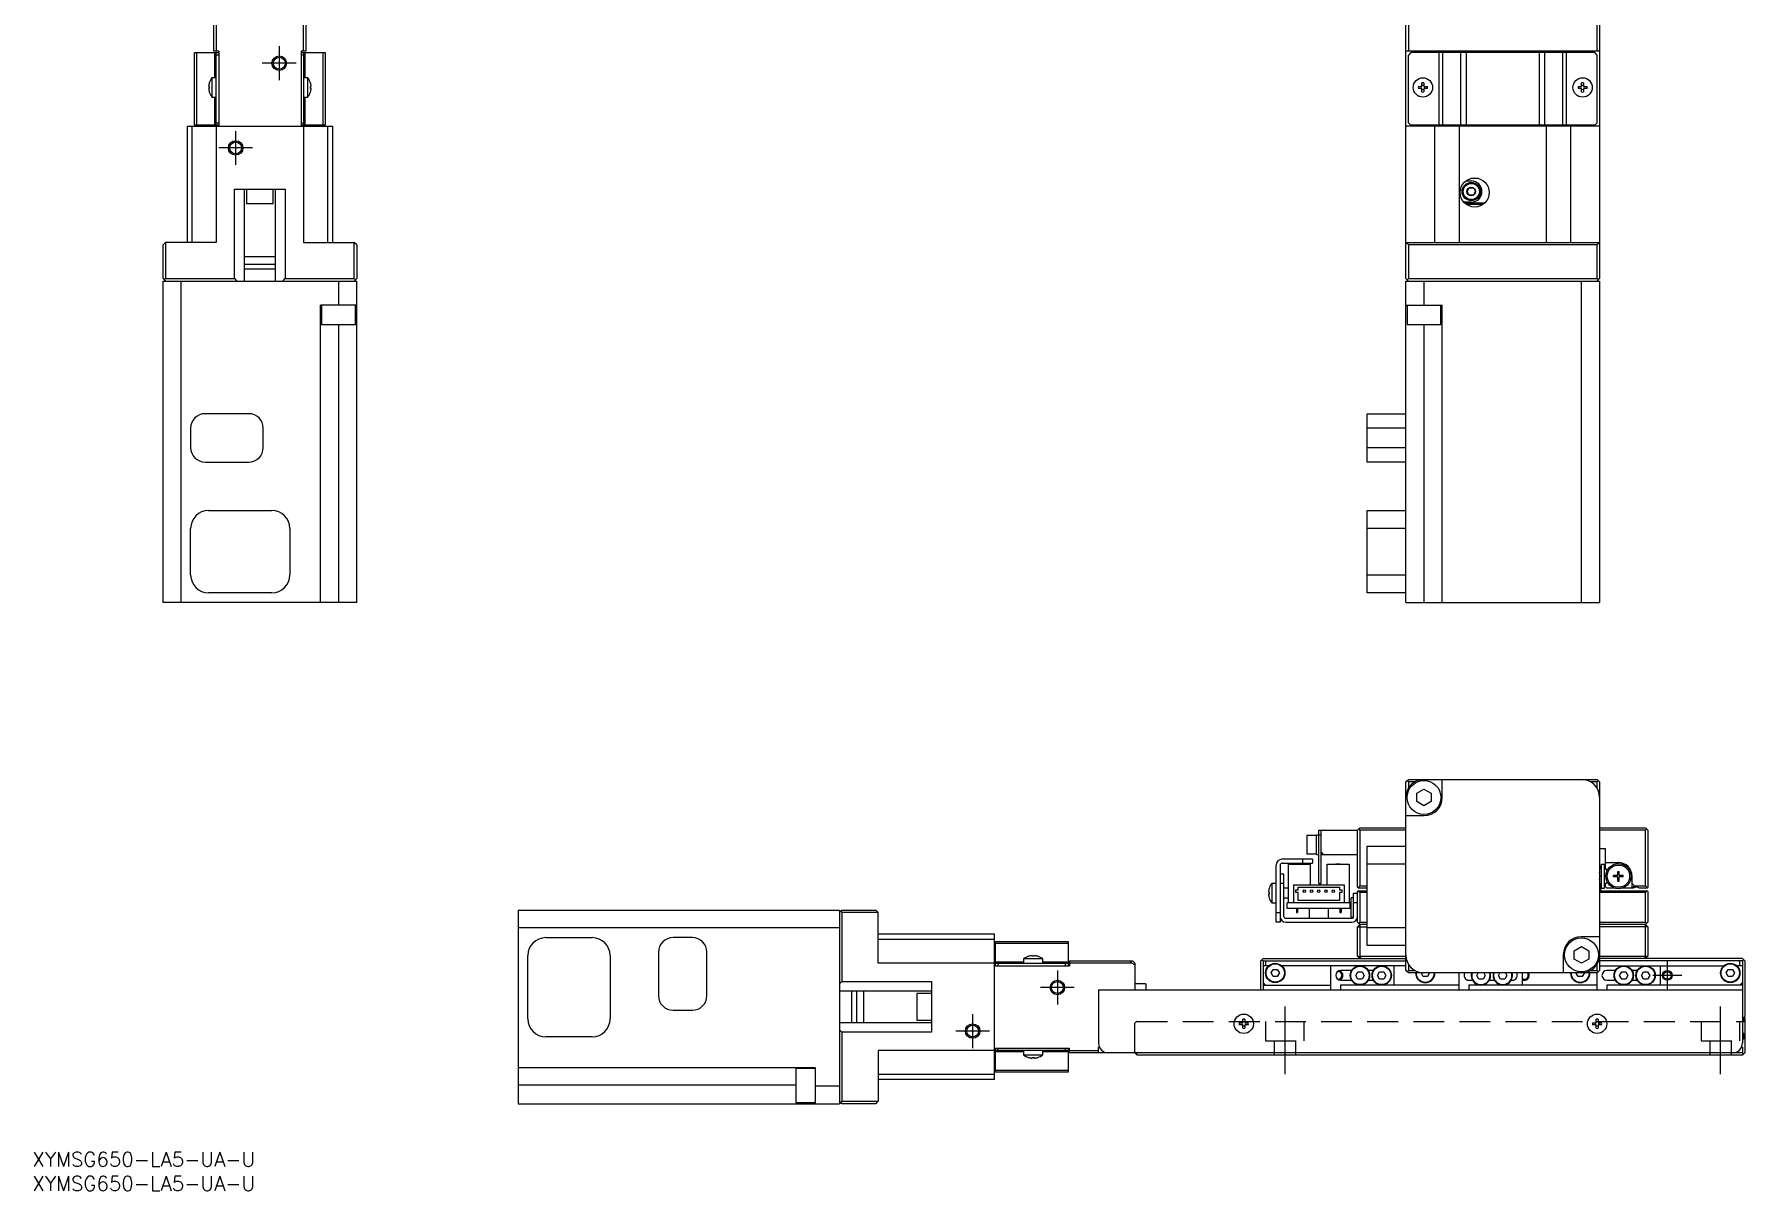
# Model space of a CAD drawing. Extents: x 0 to 751, y -8 to 465.
# Drawn here: x 0.4 to 353.7, y -8 to 230.9 of the extents above; entities that cross this region are included whole.
import ezdxf

# ---------------------------------------------------------------- set-up
doc = ezdxf.new("R2010")
doc.units = 0
doc.header["$LTSCALE"] = 0.5
doc.linetypes.add('CENTER', pattern=[50.8, 31.75, -6.35, 6.35, -6.35])
doc.linetypes.add('DASHED', pattern=[19.05, 12.7, -6.35])
for name, color, linetype in [('MSM_CENTER', 1, 'CENTER'), ('MSM_CONTINUOUS', 7, 'CONTINUOUS'), ('MSM_DASHED', 4, 'DASHED'), ('MSM_NARROW', 5, 'CONTINUOUS'), ('MSM_PART_NUMBER', 7, 'CONTINUOUS')]:
    doc.layers.add(name, color=color, linetype=linetype)
doc.styles.get("Standard").update_dxf_attribs({"font": 'txt.shx', "height": 1, "bigfont": 'bigfont.shx'})

# ---------------------------------------------------------------- blocks, each defined once
blk = doc.blocks.new('*U2')
at = {"layer": 'MSM_PART_NUMBER'}
blk.add_text('XYMSG650-LA5-UA-U', height=3, dxfattribs=at).set_placement((0, -3))
blk = doc.blocks.new('*U3')
at = {"layer": 'MSM_PART_NUMBER'}
blk.add_text('XYMSG650-LA5-UA-U', height=3, dxfattribs=at).set_placement((0, -8))

msp = doc.modelspace()

# ---------------------------------------------------------------- linework, layer by layer
at = {"layer": 'MSM_CENTER'}
for p, q in [((51, 228.45), (51, 221.45)), ((54.5, 224.95), (47.5, 224.95)), ((42, 210.95), (42, 203.95)), ((45.5, 207.45), (38.5, 207.45)), ((337.74, 33.5), (337.74, 39.5)), ((211.74, 37.5), (211.74, 30.5)), ((340.74, 36.5), (334.74, 36.5)), ((215.24, 34), (208.24, 34)), ((194.24, 28.5), (194.24, 21.5)), ((258.74, 30.06), (258.74, 16.12)), ((348.74, 16.12), (348.74, 30.06)), ((197.74, 25), (190.74, 25))]:
    msp.add_line(p, q, dxfattribs=at)
at = {"layer": 'MSM_CONTINUOUS'}
for p, q in [((37.5, 227.45), (37.5, 296.95)), ((56, 227.45), (56, 240.34)), ((56.5, 240.45), (56.5, 227.45)), ((283.74, 180.45), (283.74, 240.95)), ((323.74, 240.95), (323.74, 180.45)), ((284.24, 239.84), (284.24, 227.45)), ((323.24, 227.45), (323.24, 239.84)), ((38, 233.45), (38, 227.45)), ((33.5, 212.15), (33.5, 227.15)), ((33.5, 227.15), (38.5, 227.15)), ((33.94, 227.15), (33.94, 212.15)), ((38.5, 227.45), (37.5, 227.45)), ((37.71, 221.95), (37.71, 227.15)), ((38, 212.15), (38, 227.15)), ((38.5, 226.65), (38, 226.65)), ((38.5, 227.45), (38.5, 211.95)), ((56.5, 227.45), (55.5, 227.45)), ((55.5, 227.45), (55.5, 211.95)), ((55.5, 227.15), (60.5, 227.15)), ((56, 226.65), (55.5, 226.65)), ((56, 227.15), (56, 212.15)), ((56.29, 227.15), (56.29, 221.95)), ((60.06, 212.15), (60.06, 227.15)), ((60.5, 227.15), (60.5, 212.15)), ((323.74, 227.45), (283.74, 227.45)), ((284.74, 227.15), (284.24, 226.65)), ((284.24, 212.65), (284.24, 226.65)), ((322.74, 227.15), (284.74, 227.15)), ((290.62, 212.15), (290.62, 227.15)), ((291.32, 227.15), (291.32, 212.15)), ((293.74, 227.45), (293.74, 227.15)), ((295.09, 212.15), (295.09, 227.15)), ((295.49, 227.15), (295.49, 227.45)), ((296.15, 227.15), (296.15, 212.15)), ((298.94, 227.45), (298.74, 227.25)), ((308.74, 227.25), (298.74, 227.25)), ((298.74, 227.25), (298.74, 227.15)), ((308.74, 227.25), (308.54, 227.45)), ((308.74, 227.15), (308.74, 227.25)), ((311.32, 212.15), (311.32, 227.15)), ((311.99, 227.45), (311.99, 227.15)), ((312.38, 227.15), (312.38, 212.15)), ((313.74, 227.15), (313.74, 227.45)), ((316.15, 212.15), (316.15, 227.15)), ((316.86, 227.15), (316.86, 212.15)), ((323.24, 226.65), (322.74, 227.15)), ((323.24, 212.65), (323.24, 226.65)), ((36.41, 220.15), (36.54, 220.15)), ((36.54, 219.75), (36.41, 219.75)), ((36.54, 220.9), (36.54, 220.88)), ((36.54, 220.15), (36.54, 219.75)), ((37.1, 221.95), (37.1, 217.95)), ((38, 221.95), (37.1, 221.95)), ((56.9, 221.95), (56, 221.95)), ((56.9, 217.95), (56.9, 221.95)), ((57.46, 220.88), (57.46, 220.9)), ((57.46, 220.15), (57.59, 220.15)), ((57.46, 219.75), (57.46, 220.15)), ((57.59, 219.75), (57.46, 219.75)), ((286.31, 220.15), (287.04, 220.15)), ((287.04, 219.75), (286.31, 219.75)), ((287.04, 220.15), (287.04, 220.88)), ((287.04, 219.02), (287.04, 219.75)), ((287.44, 220.88), (287.44, 220.15)), ((287.44, 220.15), (288.17, 220.15)), ((287.44, 219.75), (287.44, 219.02)), ((288.17, 219.75), (287.44, 219.75)), ((319.31, 220.15), (320.04, 220.15)), ((320.04, 219.75), (319.31, 219.75)), ((320.04, 220.15), (320.04, 220.88)), ((320.04, 219.02), (320.04, 219.75)), ((320.44, 220.88), (320.44, 220.15)), ((320.44, 220.15), (321.17, 220.15)), ((320.44, 219.75), (320.44, 219.02)), ((321.17, 219.75), (320.44, 219.75)), ((36.54, 219.02), (36.54, 219)), ((37.1, 217.95), (38, 217.95)), ((37.71, 212.15), (37.71, 217.95)), ((56, 217.95), (56.9, 217.95)), ((56.29, 217.95), (56.29, 212.15)), ((57.46, 219), (57.46, 219.02)), ((38.5, 212.15), (33.5, 212.15)), ((38, 212.65), (38.5, 212.65)), ((55.5, 212.65), (56, 212.65)), ((60.5, 212.15), (55.5, 212.15)), ((284.24, 212.65), (284.74, 212.15)), ((322.74, 212.15), (284.74, 212.15)), ((293.74, 212.15), (293.74, 211.95)), ((295.86, 212.15), (295.86, 212.12)), ((295.86, 212.12), (311.62, 212.12)), ((296.47, 212.12), (296.47, 211.95)), ((296.91, 212.15), (296.91, 212.12)), ((297.5, 212.15), (297.5, 212.12)), ((298.97, 212.12), (298.97, 211.95)), ((301.47, 211.95), (301.47, 212.12)), ((306.01, 212.12), (306.01, 211.95)), ((308.51, 211.95), (308.51, 212.12)), ((309.98, 212.15), (309.98, 212.12)), ((310.56, 212.15), (310.56, 212.12)), ((311.01, 211.95), (311.01, 212.12)), ((311.62, 212.12), (311.62, 212.15)), ((313.74, 211.95), (313.74, 212.15)), ((322.74, 212.15), (323.24, 212.65)), ((32, 211.95), (32, 187.95)), ((32, 211.95), (62, 211.95)), ((33, 187.95), (33, 211.95)), ((38, 211.95), (38, 187.95)), ((56, 211.95), (56, 187.95)), ((61, 211.95), (61, 187.95)), ((62, 211.95), (62, 187.95)), ((323.74, 211.95), (283.74, 211.95)), ((289.74, 187.95), (289.74, 211.95)), ((294.74, 211.95), (294.74, 187.95)), ((312.74, 211.95), (312.74, 187.95)), ((317.74, 211.95), (317.74, 187.95)), ((41.75, 180.45), (41.75, 198.95)), ((41.75, 198.95), (52.25, 198.95)), ((43.75, 198.95), (43.75, 179.95)), ((44.25, 198.95), (44.25, 195.95)), ((49.75, 195.95), (49.75, 198.95)), ((50.25, 179.95), (50.25, 198.95)), ((52.25, 198.95), (52.25, 180.45)), ((296.14, 200.65), (297.24, 200.65)), ((296.37, 198.45), (296.81, 199.2)), ((296.81, 197.7), (296.37, 198.45)), ((296.81, 199.2), (297.67, 199.2)), ((298.71, 201.15), (297.17, 201.15)), ((297.67, 199.2), (298.1, 198.45)), ((298.1, 198.45), (297.67, 197.7)), ((44.25, 195.95), (49.75, 195.95)), ((297.24, 196.25), (295.7, 196.25)), ((299.98, 196.05), (295.9, 196.05)), ((299.6, 195.75), (296.28, 195.75)), ((297.67, 197.7), (296.81, 197.7)), ((27.5, 187.95), (27, 187.45)), ((27, 180.45), (27, 187.45)), ((27.5, 187.95), (27.5, 180.45)), ((38, 187.95), (27.5, 187.95)), ((56, 187.95), (66.5, 187.95)), ((66.5, 180.45), (66.5, 187.95)), ((67, 187.45), (66.5, 187.95)), ((67, 187.45), (67, 180.45)), ((284.24, 187.45), (283.74, 187.95)), ((283.74, 187.95), (323.74, 187.95)), ((323.24, 187.45), (284.24, 187.45)), ((284.24, 187.45), (284.24, 180.45)), ((323.74, 187.95), (323.24, 187.45)), ((323.24, 180.45), (323.24, 187.45)), ((50.25, 184.95), (43.75, 184.95)), ((27, 180.45), (27.5, 179.95)), ((27.25, 180.2), (27.5, 180.45)), ((27.5, 180.45), (41.75, 180.45)), ((41.75, 180.45), (42.25, 179.95)), ((43.75, 183.45), (50.25, 183.45)), ((43.75, 182.45), (50.25, 182.45)), ((51.75, 179.95), (52.25, 180.45)), ((52.25, 180.45), (66.5, 180.45)), ((66.5, 180.45), (66.75, 180.2)), ((67, 180.45), (66.5, 179.95)), ((283.74, 180.45), (284.24, 179.95)), ((283.99, 180.2), (284.24, 180.45)), ((284.24, 180.45), (323.24, 180.45)), ((323.24, 180.45), (323.49, 180.2)), ((323.24, 179.95), (323.74, 180.45)), ((27, 113.55), (27, 179.95)), ((27, 179.95), (67, 179.95)), ((30.7, 179.95), (30.7, 113.55)), ((63.3, 174.95), (63.3, 179.95)), ((67, 113.55), (67, 179.95)), ((283.74, 179.95), (323.74, 179.95)), ((283.74, 113.55), (283.74, 179.95)), ((287.44, 179.95), (287.44, 174.95)), ((320.04, 113.55), (320.04, 179.95)), ((323.74, 179.95), (323.74, 113.55)), ((67, 174.95), (59.51, 174.95)), ((59.51, 113.55), (59.51, 174.95)), ((59.76, 174.95), (59.76, 170.95)), ((66.76, 170.95), (66.76, 174.95)), ((283.74, 174.95), (291.23, 174.95)), ((283.97, 174.95), (283.97, 170.95)), ((290.97, 170.95), (290.97, 174.95)), ((291.23, 113.55), (291.23, 174.95)), ((59.76, 170.95), (66.76, 170.95)), ((63.21, 170.95), (63.21, 113.55)), ((283.97, 170.95), (290.97, 170.95)), ((287.53, 113.55), (287.53, 170.95)), ((44.7, 152.55), (35.7, 152.55)), ((275.74, 142.55), (275.74, 152.55)), ((275.74, 152.55), (283.74, 152.55)), ((32.7, 149.55), (32.7, 145.55)), ((47.7, 145.55), (47.7, 149.55)), ((283.74, 149.55), (275.74, 149.55)), ((275.74, 145.55), (283.74, 145.55)), ((35.7, 142.55), (44.7, 142.55)), ((283.74, 142.55), (275.74, 142.55)), ((36.4, 132.55), (49.5, 132.55)), ((275.74, 115.55), (275.74, 132.55)), ((275.74, 132.55), (283.74, 132.55)), ((32.7, 119.25), (32.7, 128.85)), ((53.2, 128.85), (53.2, 119.25)), ((283.74, 128.85), (275.74, 128.85)), ((275.74, 119.25), (283.74, 119.25)), ((67, 113.55), (27, 113.55)), ((49.5, 115.55), (36.4, 115.55)), ((283.74, 115.55), (275.74, 115.55)), ((283.74, 113.55), (323.74, 113.55)), ((283.74, 76.5), (284.24, 77)), ((283.74, 37.5), (283.74, 76.5)), ((283.99, 76.75), (284.24, 76.5)), ((284.24, 77), (323.24, 77)), ((285.58, 76.5), (284.24, 76.5)), ((284.24, 76.5), (284.24, 75.16)), ((285.97, 74.13), (287.47, 75)), ((287.47, 75), (288.97, 74.13)), ((291.23, 73.21), (291.23, 77)), ((323.24, 76.5), (321.9, 76.5)), ((323.24, 77), (323.74, 76.5)), ((323.24, 76.5), (323.49, 76.75)), ((323.24, 75.16), (323.24, 76.5)), ((323.74, 76.5), (323.74, 37.5)), ((285.97, 72.4), (285.97, 74.13)), ((287.47, 71.53), (285.97, 72.4)), ((288.97, 72.4), (287.47, 71.53)), ((288.97, 74.13), (288.97, 72.4)), ((283.74, 69.51), (287.53, 69.51)), ((263.24, 65.4), (263.24, 61.6)), ((265.24, 65.4), (263.24, 65.4)), ((265.24, 61.5), (265.24, 65.5)), ((266.24, 65.5), (265.24, 65.5)), ((265.74, 55.5), (265.74, 66.5)), ((265.74, 66.5), (273.74, 66.5)), ((266.24, 55.5), (266.24, 66.5)), ((273.74, 66.5), (274.24, 67)), ((273.74, 54.7), (273.74, 66.5)), ((273.99, 66.75), (274.24, 66.5)), ((274.24, 67), (283.74, 67)), ((274.24, 66.5), (274.24, 55)), ((283.74, 66.5), (274.24, 66.5)), ((323.74, 67), (333.24, 67)), ((333.24, 66.5), (323.74, 66.5)), ((333.24, 67), (333.74, 66.5)), ((333.24, 66.5), (333.49, 66.75)), ((333.24, 55), (333.24, 66.5)), ((333.74, 66.5), (333.74, 54.7)), ((264.44, 60.5), (258.14, 60.5)), ((262.44, 59.7), (262.44, 60.5)), ((263.24, 61.6), (265.24, 61.6)), ((264.44, 60.5), (264.44, 59.7)), ((265.24, 61.5), (265.74, 61.5)), ((266.74, 61.5), (266.24, 62)), ((266.24, 61.5), (273.74, 61.5)), ((275.74, 63.2), (283.74, 63.2)), ((275.74, 42.7), (275.74, 63.2)), ((323.74, 62.7), (324.94, 62.7)), ((324.94, 58.54), (324.94, 62.7)), ((256.94, 47.5), (256.94, 59.3)), ((257.74, 59.2), (257.74, 47.5)), ((257.74, 57.5), (258.54, 57.5)), ((258.24, 59.7), (264.44, 59.7)), ((258.54, 48.7), (258.54, 57.5)), ((259.49, 51.5), (259.49, 59.5)), ((259.49, 59.5), (263.99, 59.5)), ((263.99, 59.5), (263.99, 55.2)), ((267.49, 59.5), (268.49, 59.5)), ((267.49, 55.2), (267.49, 59.5)), ((268.49, 59.5), (268.49, 59.4)), ((270.99, 59.4), (268.49, 59.4)), ((269.29, 59.4), (269.29, 59.5)), ((270.19, 59.5), (269.29, 59.5)), ((269.66, 59.4), (269.66, 59.5)), ((269.81, 59.4), (269.81, 59.5)), ((270.19, 59.4), (270.19, 59.5)), ((270.99, 59.5), (271.99, 59.5)), ((270.99, 59.5), (270.99, 59.4)), ((271.99, 59.5), (271.99, 51.5)), ((283.74, 59.5), (275.74, 59.5)), ((323.94, 59), (323.74, 59.2)), ((323.94, 59), (323.74, 59)), ((323.94, 58.54), (323.8, 58.46)), ((323.94, 59), (323.94, 58.54)), ((324.14, 54.5), (324.14, 59.5)), ((324.14, 59.5), (324.74, 59.5)), ((324.74, 54.5), (324.74, 59.5)), ((324.94, 59.8), (327.64, 59.8)), ((324.94, 58.54), (325.31, 58.33)), ((326.64, 56.85), (326.64, 57.15)), ((327.43, 57.15), (326.64, 57.15)), ((327.43, 56.85), (326.64, 56.85)), ((327.17, 57.15), (327.17, 56.85)), ((327.49, 58), (327.78, 58)), ((327.49, 57.2), (327.49, 58)), ((327.78, 57.47), (327.49, 57.47)), ((327.49, 56), (327.49, 56.8)), ((327.78, 57.2), (327.78, 58)), ((327.78, 56), (327.78, 56.8)), ((328.64, 57.15), (327.84, 57.15)), ((328.64, 56.85), (327.84, 56.85)), ((328.11, 56.85), (328.11, 57.15)), ((328.64, 56.85), (328.64, 57.15)), ((330.44, 54.5), (330.44, 57)), ((255.35, 53.7), (255.48, 53.7)), ((255.48, 53.3), (255.35, 53.3)), ((255.48, 54.45), (255.48, 54.43)), ((255.48, 53.7), (255.48, 53.3)), ((256.04, 55.5), (256.04, 51.5)), ((256.94, 55.5), (256.04, 55.5)), ((258.54, 55.5), (257.74, 55.5)), ((259.49, 54.5), (258.54, 54.5)), ((260.49, 55.2), (270.99, 55.2)), ((260.49, 55.2), (260.49, 51.5)), ((260.99, 53.65), (260.99, 54.15)), ((260.99, 54.15), (261.49, 54.15)), ((261.49, 53.65), (260.99, 53.65)), ((261.49, 54.7), (269.99, 54.7)), ((261.49, 54.15), (261.49, 54.7)), ((261.49, 52), (261.49, 53.65)), ((265.74, 55.5), (266.24, 55.5)), ((269.99, 54.7), (269.99, 54.15)), ((269.99, 54.15), (270.49, 54.15)), ((269.99, 53.65), (269.99, 52)), ((270.49, 53.65), (269.99, 53.65)), ((270.49, 54.15), (270.49, 53.65)), ((270.99, 55.2), (270.99, 51.5)), ((272.94, 48.7), (272.94, 53.5)), ((272.94, 53.5), (273.74, 53.5)), ((273.84, 54.6), (273.74, 54.7)), ((273.74, 53.8), (273.89, 53.95)), ((273.74, 47.5), (273.74, 53.8)), ((274.24, 55), (273.84, 54.6)), ((273.84, 54.6), (273.94, 54.5)), ((273.89, 53.95), (273.94, 54)), ((274.24, 53.6), (273.89, 53.95)), ((275.74, 54.5), (273.94, 54.5)), ((273.94, 54), (275.74, 54)), ((274.24, 55), (275.74, 55)), ((274.24, 53.6), (274.24, 47.5)), ((275.74, 53.6), (274.24, 53.6)), ((323.74, 55.57), (323.94, 55.46)), ((323.74, 54.1), (323.94, 54.1)), ((333.24, 53.6), (323.74, 53.6)), ((323.94, 55.46), (323.94, 54)), ((323.94, 54), (333.54, 54)), ((324.14, 54.5), (324.74, 54.5)), ((325.08, 55.54), (324.94, 55.46)), ((324.94, 54.8), (324.94, 55.46)), ((324.94, 54.8), (325.24, 54.5)), ((326.92, 54.5), (325.24, 54.5)), ((327.78, 56.53), (327.49, 56.53)), ((327.49, 56), (327.78, 56)), ((330.68, 54.5), (328.35, 54.5)), ((330.94, 55), (330.44, 55.5)), ((330.44, 54.65), (330.94, 55)), ((330.94, 55), (333.24, 55)), ((333.54, 54.5), (332, 54.5)), ((333.64, 54.6), (333.24, 55)), ((333.59, 53.95), (333.24, 53.6)), ((333.24, 47.5), (333.24, 53.6)), ((333.54, 54.5), (333.64, 54.6)), ((333.54, 54), (333.59, 53.95)), ((333.59, 53.95), (333.74, 53.8)), ((333.74, 54.7), (333.64, 54.6)), ((333.74, 53.8), (333.74, 47.5)), ((100.34, 50), (166.74, 50)), ((100.34, 50), (100.34, 10)), ((166.74, 50), (166.74, 10)), ((166.74, 49.5), (167.24, 50)), ((166.99, 49.75), (167.24, 49.5)), ((167.24, 50), (174.24, 50)), ((167.24, 49.5), (167.24, 35.25)), ((174.74, 49.5), (167.24, 49.5)), ((174.74, 49.5), (174.24, 50)), ((174.74, 39), (174.74, 49.5)), ((255.48, 52.57), (255.48, 52.55)), ((256.04, 51.5), (256.94, 51.5)), ((256.94, 49.5), (257.74, 49.5)), ((258.54, 52.5), (259.49, 52.5)), ((259.24, 50.3), (259.24, 51.5)), ((272.24, 51.5), (259.24, 51.5)), ((272.24, 50.3), (259.24, 50.3)), ((261.11, 50.3), (261.11, 49.5)), ((261.11, 49.5), (261.36, 49.5)), ((261.36, 50.3), (261.36, 49.5)), ((269.99, 52), (261.49, 52)), ((263.74, 50.3), (263.74, 48.3)), ((267.74, 48.3), (267.74, 50.3)), ((270.11, 50.3), (270.11, 49.5)), ((270.11, 49.5), (270.36, 49.5)), ((270.36, 50.3), (270.36, 49.5)), ((272.24, 50.3), (272.24, 51.5)), ((272.44, 48.5), (272.44, 52.5)), ((272.94, 52.5), (272.44, 52.5)), ((273.74, 51.5), (272.94, 51.5)), ((166.74, 46.3), (100.34, 46.3)), ((257.74, 47.5), (256.94, 47.5)), ((258.94, 48.3), (272.54, 48.3)), ((258.94, 47.5), (272.54, 47.5)), ((272.44, 48.5), (272.88, 48.5)), ((274.24, 47), (273.74, 47.5)), ((274.24, 47), (273.74, 46.5)), ((273.74, 46.5), (275.74, 46.5)), ((273.74, 40.5), (273.74, 46.5)), ((274.24, 47.5), (273.99, 47.25)), ((274.24, 47.5), (275.74, 47.5)), ((274.24, 47), (274.24, 40.5)), ((275.74, 47), (274.24, 47)), ((275.74, 46.4), (283.74, 46.4)), ((323.74, 47.5), (333.24, 47.5)), ((333.24, 47), (323.74, 47)), ((333.74, 46.5), (323.74, 46.5)), ((333.49, 47.25), (333.24, 47.5)), ((333.74, 47.5), (333.24, 47)), ((333.24, 40.5), (333.24, 47)), ((333.24, 47), (333.74, 46.5)), ((333.74, 46.5), (333.74, 40.5)), ((106.04, 44.3), (115.64, 44.3)), ((136.34, 44.3), (132.34, 44.3)), ((198.74, 45), (174.74, 45)), ((174.74, 44), (198.74, 44)), ((198.74, 15), (198.74, 45)), ((198.94, 38.5), (198.94, 43.5)), ((198.94, 43.5), (213.94, 43.5)), ((213.94, 43.06), (198.94, 43.06)), ((213.94, 43.5), (213.94, 38.5)), ((283.74, 42.7), (275.74, 42.7)), ((318.5, 41.6), (320, 42.47)), ((323.74, 44.49), (319.95, 44.49)), ((320, 42.47), (321.5, 41.6)), ((102.34, 27.5), (102.34, 40.6)), ((119.34, 40.6), (119.34, 27.5)), ((129.34, 41.3), (129.34, 32.3)), ((139.34, 32.3), (139.34, 41.3)), ((198.74, 39), (174.74, 39)), ((198.94, 39.29), (204.74, 39.29)), ((198.94, 39), (213.94, 39)), ((199.44, 39), (199.44, 38.5)), ((208.74, 39.9), (204.74, 39.9)), ((204.74, 39.9), (204.74, 39)), ((205.81, 40.46), (205.79, 40.46)), ((206.54, 40.46), (206.54, 40.59)), ((206.94, 40.46), (206.54, 40.46)), ((206.94, 40.59), (206.94, 40.46)), ((207.69, 40.46), (207.67, 40.46)), ((208.74, 39), (208.74, 39.9)), ((208.74, 39.29), (213.94, 39.29)), ((213.44, 38.5), (213.44, 39)), ((214.24, 39.5), (214.24, 38.5)), ((214.24, 39.5), (227.24, 39.5)), ((227.13, 39), (214.24, 39)), ((227.13, 39), (226.63, 39.5)), ((227.74, 38.69), (227.13, 39)), ((227.24, 39.5), (227.74, 39)), ((227.74, 39), (227.74, 33.5)), ((253.74, 39.5), (254.24, 40)), ((253.74, 33.5), (253.74, 39.5)), ((253.99, 39.75), (254.24, 39.5)), ((254.24, 40), (283.74, 40)), ((254.24, 39.5), (283.74, 39.5)), ((254.24, 39.5), (254.24, 33.5)), ((254.74, 39.5), (254.74, 38.5)), ((273.74, 40.5), (274.24, 40)), ((273.74, 40.5), (283.74, 40.5)), ((274.45, 40), (274.24, 40.5)), ((316.25, 40.79), (316.25, 37)), ((318.5, 39.87), (318.5, 41.6)), ((320, 39), (318.5, 39.87)), ((321.5, 39.87), (320, 39)), ((321.5, 41.6), (321.5, 39.87)), ((323.74, 40.5), (333.74, 40.5)), ((353.24, 40), (323.74, 40)), ((353.24, 39.5), (323.74, 39.5)), ((333.24, 40.5), (333.03, 40)), ((333.74, 40.5), (333.24, 40)), ((352.74, 38.5), (352.74, 39.5)), ((353.74, 39.5), (353.24, 40)), ((353.24, 39.5), (353.49, 39.75)), ((353.24, 39.5), (353.24, 22.5)), ((353.74, 39.5), (353.74, 28)), ((198.74, 38.5), (214.24, 38.5)), ((255.42, 38.5), (254.24, 38.5)), ((255.87, 37), (256.31, 37.75)), ((256.31, 36.25), (255.87, 37)), ((256.31, 37.75), (257.17, 37.75)), ((257.17, 36.25), (256.31, 36.25)), ((257.17, 37.75), (257.6, 37)), ((257.6, 37), (257.17, 36.25)), ((283.74, 38.5), (258.06, 38.5)), ((268.24, 33.5), (268.24, 38.5)), ((272.51, 37.5), (270.24, 37.5)), ((270.24, 35.5), (272.51, 35.5)), ((273.37, 36.5), (273.81, 37.25)), ((273.81, 35.75), (273.37, 36.5)), ((273.81, 37.25), (274.67, 37.25)), ((274.67, 35.75), (273.81, 35.75)), ((274.67, 37.25), (275.1, 36.5)), ((275.1, 36.5), (274.67, 35.75)), ((277.01, 37.5), (275.97, 37.5)), ((275.97, 35.5), (277.01, 35.5)), ((277.87, 36.5), (278.31, 37.25)), ((278.31, 35.75), (277.87, 36.5)), ((278.31, 37.25), (279.17, 37.25)), ((279.17, 35.75), (278.31, 35.75)), ((279.17, 37.25), (279.6, 36.5)), ((279.6, 36.5), (279.17, 35.75)), ((281.24, 38.5), (281.24, 34.5)), ((284.24, 37), (283.74, 37.5)), ((283.99, 37.25), (284.24, 37.5)), ((284.24, 38.84), (284.24, 37.5)), ((284.24, 37.5), (285.58, 37.5)), ((323.24, 37), (284.24, 37)), ((287.31, 36.25), (286.87, 37)), ((288.17, 36.25), (287.31, 36.25)), ((288.6, 37), (288.17, 36.25)), ((294.74, 33.5), (294.74, 37)), ((296.74, 35.5), (297.51, 35.5)), ((298.37, 36.5), (298.66, 37)), ((298.81, 35.75), (298.37, 36.5)), ((299.67, 35.75), (298.81, 35.75)), ((300.1, 36.5), (299.67, 35.75)), ((299.82, 37), (300.1, 36.5)), ((300.97, 35.5), (302.01, 35.5)), ((302.87, 36.5), (303.16, 37)), ((303.31, 35.75), (302.87, 36.5)), ((304.17, 35.75), (303.31, 35.75)), ((304.6, 36.5), (304.17, 35.75)), ((304.32, 37), (304.6, 36.5)), ((305.47, 35.5), (305.74, 35.5)), ((307.74, 37), (307.74, 34.5)), ((319.31, 36.25), (318.87, 37)), ((320.17, 36.25), (319.31, 36.25)), ((320.6, 37), (320.17, 36.25)), ((321.9, 37.5), (323.24, 37.5)), ((323.24, 37.5), (323.24, 38.84)), ((323.49, 37.25), (323.24, 37.5)), ((323.74, 37.5), (323.24, 37)), ((323.24, 33.5), (323.24, 37)), ((323.74, 38.5), (349.42, 38.5)), ((327.01, 37.5), (325.24, 37.5)), ((325.24, 35.5), (327.01, 35.5)), ((327.87, 36.5), (328.31, 37.25)), ((328.31, 35.75), (327.87, 36.5)), ((328.31, 37.25), (329.17, 37.25)), ((329.17, 35.75), (328.31, 35.75)), ((329.17, 37.25), (329.6, 36.5)), ((329.6, 36.5), (329.17, 35.75)), ((331.51, 37.5), (330.47, 37.5)), ((330.47, 35.5), (331.51, 35.5)), ((332.37, 36.5), (332.81, 37.25)), ((332.81, 35.75), (332.37, 36.5)), ((332.81, 37.25), (333.67, 37.25)), ((333.67, 35.75), (332.81, 35.75)), ((333.67, 37.25), (334.1, 36.5)), ((334.1, 36.5), (333.67, 35.75)), ((336.24, 38.5), (336.24, 34.5)), ((349.87, 37), (350.31, 37.75)), ((350.31, 36.25), (349.87, 37)), ((350.31, 37.75), (351.17, 37.75)), ((351.17, 36.25), (350.31, 36.25)), ((351.17, 37.75), (351.6, 37)), ((351.6, 37), (351.17, 36.25)), ((353.24, 38.5), (352.06, 38.5)), ((167.24, 35.25), (166.74, 34.75)), ((185.74, 33.25), (166.74, 33.25)), ((167.24, 35.25), (185.74, 35.25)), ((169.24, 33.25), (169.24, 26.75)), ((170.24, 33.25), (170.24, 26.75)), ((171.74, 26.75), (171.74, 33.25)), ((182.74, 32.75), (182.74, 27.25)), ((185.74, 32.75), (182.74, 32.75)), ((185.74, 35.25), (185.74, 24.75)), ((220.24, 33.5), (353.24, 33.5)), ((220.24, 33.5), (220.24, 22.5)), ((230.04, 34.75), (227.74, 34.75)), ((230.04, 34.75), (230.04, 33.5)), ((254.74, 34.5), (254.24, 35)), ((254.24, 34.5), (268.24, 34.5)), ((294.74, 34.5), (270.24, 34.5)), ((270.24, 34.5), (270.24, 33.5)), ((323.24, 34.5), (296.74, 34.5)), ((296.74, 34.5), (296.74, 33.5)), ((353.24, 34.5), (325.24, 34.5)), ((325.24, 34.5), (325.24, 33.5)), ((353.24, 35), (352.74, 34.5)), ((132.34, 29.3), (136.34, 29.3)), ((166.74, 26.75), (185.74, 26.75)), ((166.74, 25.25), (167.24, 24.75)), ((167.24, 24.75), (167.24, 10.5)), ((185.74, 24.75), (167.24, 24.75)), ((182.74, 27.25), (185.74, 27.25)), ((249.31, 26.7), (250.04, 26.7)), ((250.04, 26.3), (249.31, 26.3)), ((250.04, 26.7), (250.04, 27.43)), ((250.04, 25.57), (250.04, 26.3)), ((250.44, 27.43), (250.44, 26.7)), ((250.44, 26.7), (251.17, 26.7)), ((250.44, 26.3), (250.44, 25.57)), ((251.17, 26.3), (250.44, 26.3)), ((322.31, 26.7), (323.04, 26.7)), ((323.04, 26.3), (322.31, 26.3)), ((323.04, 26.7), (323.04, 27.43)), ((323.04, 25.57), (323.04, 26.3)), ((323.44, 27.43), (323.44, 26.7)), ((323.44, 26.7), (324.17, 26.7)), ((323.44, 26.3), (323.44, 25.57)), ((324.17, 26.3), (323.44, 26.3)), ((353.34, 27.6), (353.24, 27.7)), ((353.34, 27.6), (353.24, 27.5)), ((353.24, 27.4), (353.34, 27.4)), ((353.24, 27.2), (353.74, 27.2)), ((353.24, 26.8), (353.44, 27)), ((353.24, 27), (353.74, 27)), ((353.74, 28), (353.34, 27.6)), ((353.34, 27.4), (353.34, 27.6)), ((353.64, 27.9), (353.64, 27.7)), ((353.64, 27.8), (353.74, 27.7)), ((353.74, 27.7), (353.74, 20.5)), ((115.64, 23.8), (106.04, 23.8)), ((198.74, 21.5), (214.24, 21.5)), ((198.94, 16.5), (198.94, 21.5)), ((199.44, 21.5), (199.44, 21)), ((213.44, 21), (213.44, 21.5)), ((213.94, 21.5), (213.94, 16.5)), ((214.24, 20.5), (214.24, 21.5)), ((220.24, 20.5), (220.24, 21.7)), ((220.24, 21.7), (220.41, 21.7)), ((353.07, 21.7), (353.24, 21.7)), ((353.54, 24.5), (353.24, 24.5)), ((353.54, 23.3), (353.24, 23.3)), ((353.24, 21.7), (353.24, 20.5)), ((353.54, 23.3), (353.54, 24.5)), ((198.74, 21), (174.74, 21)), ((174.74, 21), (174.74, 10.5)), ((213.94, 21), (198.94, 21)), ((204.74, 20.71), (198.94, 20.71)), ((204.74, 21), (204.74, 20.1)), ((204.74, 20.1), (208.74, 20.1)), ((205.79, 19.54), (205.81, 19.54)), ((206.54, 19.54), (206.94, 19.54)), ((206.54, 19.41), (206.54, 19.54)), ((206.94, 19.54), (206.94, 19.41)), ((207.67, 19.54), (207.69, 19.54)), ((208.74, 20.1), (208.74, 21)), ((213.94, 20.71), (208.74, 20.71)), ((214.24, 21), (220.24, 21)), ((353.24, 20.5), (214.24, 20.5)), ((228.24, 20), (227.74, 20.5)), ((228.24, 20.5), (227.99, 20.25)), ((353.24, 20), (228.24, 20)), ((353.49, 20.25), (353.24, 20.5)), ((353.24, 20), (353.74, 20.5)), ((100.34, 17.49), (161.74, 17.49)), ((157.74, 17.24), (157.74, 10.24)), ((161.74, 17.24), (157.74, 17.24)), ((161.74, 17.49), (161.74, 10)), ((198.74, 16), (174.74, 16)), ((198.74, 15), (174.74, 15)), ((198.94, 16.94), (213.94, 16.94)), ((213.94, 16.5), (198.94, 16.5)), ((157.74, 13.79), (100.34, 13.79)), ((161.74, 13.7), (166.74, 13.7)), ((100.34, 10), (166.74, 10)), ((157.74, 10.24), (161.74, 10.24)), ((167.24, 10), (166.74, 10.5)), ((167.24, 10.5), (166.99, 10.25)), ((167.24, 10.5), (174.74, 10.5)), ((174.24, 10), (167.24, 10)), ((174.24, 10), (174.74, 10.5))]:
    msp.add_line(p, q, dxfattribs=at)
for centre, radius in [((51, 224.95), 1.23), ((287.24, 219.95), 2), ((320.24, 219.95), 2), ((42, 207.45), 1.23), ((297.94, 198.25), 3), ((297.24, 198.45), 1.9), ((297.24, 198.45), 1.67), ((297.24, 198.45), 0.9), ((287.47, 73.26), 3.5), ((327.64, 57), 2.6), ((327.64, 57), 2.3), ((262.74, 53.9), 0.25), ((264.24, 53.9), 0.25), ((265.74, 53.9), 0.25), ((267.24, 53.9), 0.25), ((268.74, 53.9), 0.25), ((320, 40.74), 3.5), ((256.74, 37), 2), ((256.74, 37), 1.9), ((350.74, 37), 2), ((350.74, 37), 1.9), ((274.24, 36.5), 2), ((274.24, 36.5), 1.9), ((278.74, 36.5), 2), ((278.74, 36.5), 1.9), ((328.74, 36.5), 2), ((328.74, 36.5), 1.9), ((333.24, 36.5), 2), ((333.24, 36.5), 1.9), ((337.74, 36.5), 0.783), ((211.74, 34), 1.23), ((250.24, 26.5), 2), ((323.24, 26.5), 2), ((194.24, 25), 1.23)]:
    msp.add_circle(centre, radius, dxfattribs=at)
for centre, radius, start, end in [((39.6, 219.95), 3.19, 163.0947, 176.4097), ((39.6, 219.95), 3.19, 183.5904, 196.9053), ((39.6, 219.95), 3.2, 141.3178, 162.73), ((54.4, 219.95), 3.2, 17.27, 38.6822), ((54.4, 219.95), 3.19, 3.5903, 16.9053), ((54.4, 219.95), 3.19, 343.0947, 356.4096), ((287.24, 219.95), 0.95, 167.8468, 192.1532), ((287.24, 219.95), 0.435, 152.6335, 207.3665), ((287.24, 219.95), 0.95, 77.8468, 102.1532), ((287.24, 219.95), 0.435, 62.6335, 117.3665), ((287.24, 219.95), 0.435, 242.6335, 297.3665), ((287.24, 219.95), 0.435, 332.6335, 27.3665), ((287.24, 219.95), 0.95, 347.8468, 12.1532), ((320.24, 219.95), 0.95, 167.8468, 192.1532), ((320.24, 219.95), 0.435, 152.6335, 207.3665), ((320.24, 219.95), 0.95, 77.8468, 102.1532), ((320.24, 219.95), 0.435, 62.6335, 117.3665), ((320.24, 219.95), 0.435, 242.6335, 297.3665), ((320.24, 219.95), 0.435, 332.6335, 27.3665), ((320.24, 219.95), 0.95, 347.8468, 12.1532), ((39.6, 219.95), 3.2, 197.27, 218.6822), ((54.4, 219.95), 3.2, 321.3178, 342.73), ((287.24, 219.95), 0.95, 257.8468, 282.1532), ((320.24, 219.95), 0.95, 257.8468, 282.1532), ((297.24, 198.45), 2.2, 270.0004, 89.9996), ((35.7, 149.55), 3, 90, 180), ((44.7, 149.55), 3, 0, 90), ((35.7, 145.55), 3, 180, 270), ((44.7, 145.55), 3, 270, 0), ((36.4, 128.85), 3.7, 90, 180), ((49.5, 128.85), 3.7, 0, 90), ((36.4, 119.25), 3.7, 180, 270), ((49.5, 119.25), 3.7, 270, 0), ((287.44, 73.3), 3.7, 90, 180), ((320.04, 73.3), 3.7, 0, 90), ((287.53, 73.21), 3.7, 270, 0), ((258.14, 59.3), 1.2, 90, 180), ((258.24, 59.2), 0.5, 90, 180), ((324.44, 57), 1.59, 100.8931, 116.1642), ((324.55, 56.89), 1.75, 115.4948, 117.7565), ((321.24, 57), 2.6, 344.0576, 15.9424), ((324.44, 57), 1.59, 53.8028, 79.107), ((324.32, 56.89), 1.75, 52.994, 55.4948), ((327.43, 57.2), 0.06, 270, 0), ((327.43, 56.8), 0.06, 0, 90), ((327.64, 57), 2.8, 0, 90), ((327.84, 57.2), 0.06, 180, 270), ((327.84, 56.8), 0.06, 90, 180), ((258.54, 53.5), 3.19, 163.0947, 176.4097), ((258.54, 53.5), 3.19, 183.5903, 196.9053), ((258.54, 53.5), 3.2, 141.3178, 162.73), ((324.44, 57), 1.59, 243.8358, 259.1069), ((324.44, 57), 1.59, 280.8931, 306.1972), ((324.32, 57.11), 1.75, 295.4948, 307.006), ((331.34, 53.75), 1, 48.5904, 131.4096), ((331.34, 54.75), 1, 228.5904, 311.4096), ((258.54, 53.5), 3.2, 197.27, 218.6822), ((258.94, 48.7), 1.2, 180, 270), ((258.94, 48.7), 0.4, 180, 270), ((272.54, 48.7), 0.4, 270, 0), ((272.54, 48.7), 1.2, 270, 0), ((106.04, 40.6), 3.7, 90, 180), ((115.64, 40.6), 3.7, 0, 90), ((132.34, 41.3), 3, 90, 180), ((136.34, 41.3), 3, 0, 90), ((319.95, 40.79), 3.7, 90, 180), ((206.74, 37.4), 3.2, 107.27, 128.6822), ((206.74, 37.4), 3.19, 93.5903, 106.9053), ((206.74, 37.4), 3.19, 73.0947, 86.4097), ((206.74, 37.4), 3.2, 51.3178, 72.73), ((287.44, 40.7), 3.7, 180, 270), ((320.04, 40.7), 3.7, 270, 0), ((270.24, 36.5), 1, 90, 270), ((269.74, 36.5), 0.783, 259.9945, 100.0055), ((287.74, 37), 2, 180, 0), ((287.74, 37), 1.9, 180, 0), ((296.74, 36.5), 1, 150, 270), ((299.24, 36.5), 2, 165.5225, 14.4775), ((299.24, 36.5), 1.9, 164.7425, 15.2575), ((303.74, 36.5), 2, 165.5225, 14.4775), ((303.74, 36.5), 1.9, 164.7425, 15.2575), ((305.74, 36.5), 1, 270, 30), ((308.24, 36.5), 0.783, 230.3451, 39.6549), ((319.74, 37), 2, 180, 0), ((319.74, 37), 1.9, 180, 0), ((325.24, 36.5), 1, 90, 270), ((132.34, 32.3), 3, 180, 270), ((136.34, 32.3), 3, 270, 0), ((106.04, 27.5), 3.7, 180, 270), ((115.64, 27.5), 3.7, 270, 0), ((250.24, 26.5), 0.95, 167.8468, 192.1532), ((250.24, 26.5), 0.435, 152.6335, 207.3665), ((250.24, 26.5), 0.95, 77.8468, 102.1532), ((250.24, 26.5), 0.435, 62.6335, 117.3665), ((250.24, 26.5), 0.435, 242.6335, 297.3665), ((250.24, 26.5), 0.95, 257.8468, 282.1532), ((250.24, 26.5), 0.435, 332.6335, 27.3665), ((250.24, 26.5), 0.95, 347.8468, 12.1532), ((323.24, 26.5), 0.95, 167.8468, 192.1532), ((323.24, 26.5), 0.435, 152.6335, 207.3665), ((323.24, 26.5), 0.95, 77.8468, 102.1532), ((323.24, 26.5), 0.435, 62.6335, 117.3665), ((323.24, 26.5), 0.435, 242.6335, 297.3665), ((323.24, 26.5), 0.95, 257.8468, 282.1532), ((323.24, 26.5), 0.435, 332.6335, 27.3665), ((323.24, 26.5), 0.95, 347.8468, 12.1532), ((353.34, 27.7), 0.3, 270, 0), ((222.24, 22.5), 2, 180, 270), ((351.24, 22.5), 2, 270, 0), ((206.74, 22.6), 3.2, 231.3178, 252.73), ((206.74, 22.6), 3.19, 253.0947, 266.4097), ((206.74, 22.6), 3.19, 273.5903, 286.9053), ((206.74, 22.6), 3.2, 287.27, 308.6822)]:
    msp.add_arc(centre, radius, start, end, dxfattribs=at)
at = {"layer": 'MSM_DASHED'}
for p, q in [((228.09, 26.95), (227.74, 26.6)), ((227.74, 20.5), (227.74, 26.6)), ((228.14, 27), (228.09, 26.95)), ((228.14, 27), (353.24, 27)), ((254.74, 27), (254.74, 23)), ((262.74, 23), (262.74, 27)), ((344.74, 27), (344.74, 23)), ((352.74, 23), (352.74, 27)), ((254.74, 23), (262.74, 23)), ((256.49, 23), (256.49, 20)), ((260.99, 20), (260.99, 23)), ((344.74, 23), (352.74, 23)), ((346.49, 23), (346.49, 20)), ((350.99, 20), (350.99, 23))]:
    msp.add_line(p, q, dxfattribs=at)
at = {"layer": 'MSM_NARROW'}
for centre, radius in [((51, 224.95), 1.5), ((42, 207.45), 1.5), ((211.74, 34), 1.5), ((337.74, 36.5), 1), ((194.24, 25), 1.5)]:
    msp.add_circle(centre, radius, dxfattribs=at)
for centre, start, end in [((269.74, 36.5), 284.4775, 75.5225), ((308.24, 36.5), 240, 30)]:
    msp.add_arc(centre, 1, start, end, dxfattribs=at)

# ---------------------------------------------------------------- block references
at = {"layer": 'MSM_CONTINUOUS'}
for name in ['*U2', '*U3']:
    msp.add_blockref(name, (0, 0), dxfattribs=at)

doc.saveas('drawing.dxf')
